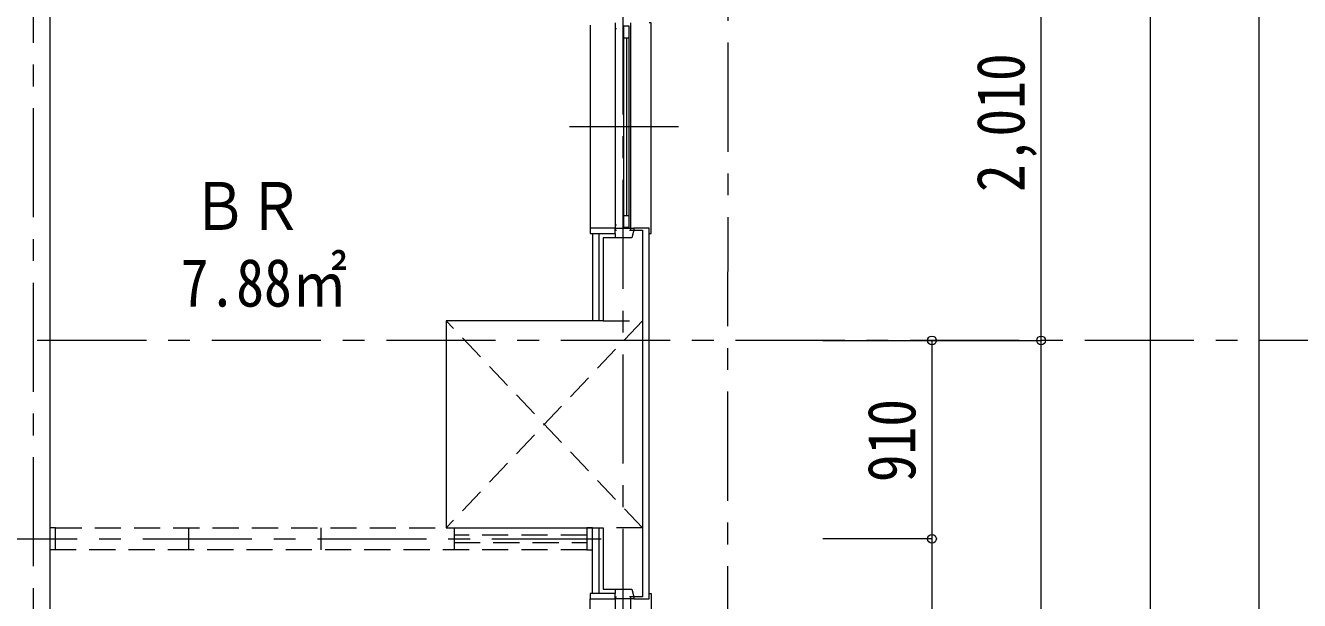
# Model space of a CAD drawing. Units: millimetres at full size; details may follow other scales. Extents: x -443943 to 462275, y -43546 to 79452.
# Drawn here: x -121206 to -115368, y 5417 to 8053 of the extents above; entities that cross this region are included whole.
import ezdxf
from ezdxf.enums import TextEntityAlignment as Align

# ---------------------------------------------------------------- set-up
doc = ezdxf.new("R2010")
doc.units = ezdxf.units.MM
doc.header["$LTSCALE"] = 100
doc.header["$PDMODE"] = 32
doc.header["$PDSIZE"] = 40
doc.linetypes.add('CHAIN1', pattern=[8, 5, -1, 1, -1])
doc.linetypes.add('DASHED1', pattern=[1.8, 1.2, -0.6])
doc.layers.add('4-1_通り芯', color=4, linetype='Continuous', lineweight=9)
doc.styles.add('ＭＳ ゴシック', font='')
doc.styles.get('ＭＳ ゴシック').set_extended_font_data('MS Gothic')

msp = doc.modelspace()

# ---------------------------------------------------------------- linework, layer by layer
at = {"layer": '4-1_通り芯', "linetype": 'CHAIN1'}
for p, q in [((-118468.2, 14545), (-118468.2, -4050.9)), ((-117983.5, 11974.1), (-118000, -6963.1)), ((-115051.9, 6609.1), (-127282.4, 6609.1)), ((-123868.2, 5699.1), (-118468.2, 5699.1))]:
    msp.add_line(p, q, dxfattribs=at)
at = {"layer": '4-1_通り芯', "color": 7, "lineweight": 15}
for p, q in [((-115551.9, -6963.1), (-115551.9, 11974.1)), ((-116051.9, 9609.1), (-116051.9, -6100.9)), ((-116551.9, -6100.9), (-116551.9, 8619.1)), ((-118608.2, 7099.1), (-118608.2, 6699.1)), ((-117551.9, 6609.1), (-116551.9, 6609.1)), ((-117051.9, 6609.1), (-117051.9, -2690.9)), ((-117051.9, 5699.1), (-117551.9, 5699.1)), ((-121068.2, 5649.1), (-121093.2, 5649.1))]:
    msp.add_line(p, q, dxfattribs=at)
at = {"layer": '4-1_通り芯'}
for p, q in [((-118503.2, 8064.1), (-118503.2, 7114.1)), ((-118433.2, 8064.1), (-118433.2, 7114.1)), ((-118618.2, 8054.1), (-118618.2, 7124.1)), ((-118503.2, 8039.1), (-118498.2, 8039.1)), ((-118463.7, 7996.6), (-118440.7, 7996.6)), ((-118452.2, 7996.6), (-118452.2, 7181.6)), ((-118713.2, 7589.1), (-118213.2, 7589.1)), ((-118463.7, 7181.6), (-118440.7, 7181.6)), ((-118503.2, 7139.1), (-118498.2, 7139.1)), ((-118503.2, 7124.1), (-118418.2, 7124.1)), ((-118578.2, 7099.1), (-118578.2, 6699.1)), ((-118503.2, 7114.1), (-118498.2, 7114.1)), ((-118503.2, 7099.1), (-118503.2, 7079.1)), ((-118438.2, 7114.1), (-118418.2, 7114.1)), ((-118578.2, 5749.1), (-118578.2, 5449.1)), ((-118503.2, 5469.1), (-118503.2, 5449.1)), ((-118503.2, 5434.1), (-118498.2, 5434.1)), ((-118418.2, 5434.1), (-118438.2, 5434.1)), ((-118433.2, 5434.1), (-118433.2, 2184.1)), ((-118618.2, 2194.1), (-118618.2, 5424.1)), ((-118418.2, 5424.1), (-118503.2, 5424.1))]:
    msp.add_line(p, q, dxfattribs=at)
at = {"layer": '4-1_通り芯', "color": 3, "linetype": 'DASHED1', "lineweight": 20}
for p, q in [((-118378.2, 6699.1), (-119278.2, 5749.1)), ((-118378.2, 5749.1), (-119278.2, 6699.1)), ((-118558.2, 6699.1), (-118378.2, 6699.1)), ((-118378.2, 5749.1), (-118558.2, 5749.1))]:
    msp.add_line(p, q, dxfattribs=at)
at = {"layer": '4-1_通り芯', "color": 7, "linetype": 'DASHED1', "lineweight": 15}
for p, q in [((-121068.2, 5749.1), (-118633.2, 5749.1)), ((-120459.4, 5749.1), (-120459.4, 5649.1)), ((-119850.7, 5649.1), (-119850.7, 5749.1)), ((-119241.9, 5749.1), (-119241.9, 5649.1)), ((-118633.2, 5715.7), (-119241.9, 5715.7)), ((-119241.9, 5682.4), (-118633.2, 5682.4)), ((-118633.2, 5649.1), (-121068.2, 5649.1))]:
    msp.add_line(p, q, dxfattribs=at)
at = {"layer": '4-1_通り芯', "linetype": 'CHAIN1'}
msp.add_lwpolyline([(-120295.2, 1573.6), (-121168.2, 1573.6), (-121168.2, 13545)], dxfattribs=at)
at = {"layer": '4-1_通り芯', "color": 3, "lineweight": 20}
for points in [[(-121093.2, 1541.1), (-121093.2, 8659.7), (-121058.2, 8669.1)], [(-118418.2, 7114.1), (-118427.5, 7079.1), (-118558.2, 7079.1), (-118558.2, 6699.1), (-119278.2, 6699.1)], [(-118418.2, 7114.1), (-118378.2, 7114.1), (-118378.2, 5434.1), (-118418.2, 5434.1)], [(-119278.2, 6699.1), (-119278.2, 5749.1), (-118558.2, 5749.1), (-118558.2, 5469.1)], [(-118558.2, 5469.1), (-118427.5, 5469.1), (-118418.2, 5434.1)]]:
    msp.add_lwpolyline(points, dxfattribs=at)
at = {"layer": '4-1_通り芯'}
for points in [[(-118348.2, 7099.1), (-118338.2, 7099.1), (-118338.2, 8064.1), (-118348.2, 8064.1)], [(-118503.2, 5434.1), (-118503.2, 2184.1), (-118498.2, 2184.1)], [(-118348.2, 5449.1), (-118338.2, 5449.1), (-118338.2, 2184.1), (-118348.2, 2184.1)]]:
    msp.add_lwpolyline(points, dxfattribs=at)
msp.add_lwpolyline([(-118440.7, 7127.1), (-118463.7, 7127.1), (-118463.7, 8051.1), (-118440.7, 8051.1)], close=True, dxfattribs=at)
at = {"layer": '4-1_通り芯', "color": 7, "lineweight": 15}
for points in [[(-118503.2, 7124.1), (-118618.2, 7124.1), (-118618.2, 7099.1), (-118503.2, 7099.1)], [(-118618.2, 5424.1), (-118503.2, 5424.1), (-118503.2, 5449.1), (-118618.2, 5449.1)]]:
    msp.add_lwpolyline(points, close=True, dxfattribs=at)
for points in [[(-118418.2, 5434.1), (-118418.2, 5424.1), (-118348.2, 5424.1), (-118348.2, 7124.1), (-118418.2, 7124.1), (-118418.2, 7114.1)], [(-121068.2, 5649.1), (-121068.2, 5749.1), (-121093.2, 5749.1)], [(-118608.2, 5449.1), (-118608.2, 5749.1), (-118633.2, 5749.1), (-118633.2, 5649.1), (-118608.2, 5649.1)]]:
    msp.add_lwpolyline(points, dxfattribs=at)
at = {"layer": '4-1_通り芯', "color": 7}
for p in [(-117051.9, 6609.1), (-116551.9, 6609.1), (-117051.9, 5699.1)]:
    msp.add_point(p, dxfattribs=at)

# ---------------------------------------------------------------- texts
at = {"layer": '4-1_通り芯', "color": 7, "style": 'ＭＳ ゴシック', "width": 0.85}
for s, p in [('2,010', (-116561.9, 7289.1)), ('910', (-117061.9, 5959.1))]:
    msp.add_text(s, height=219.9, rotation=90, dxfattribs=at).set_placement(p, align=Align.BOTTOM_LEFT)
for s, p in [('ＢＲ', (-120443.2, 7049.3)), ('7.88㎡', (-120494.1, 6698.1))]:
    msp.add_text(s, height=219.9, dxfattribs=at).set_placement(p, align=Align.BOTTOM_LEFT)

doc.saveas('drawing.dxf')
